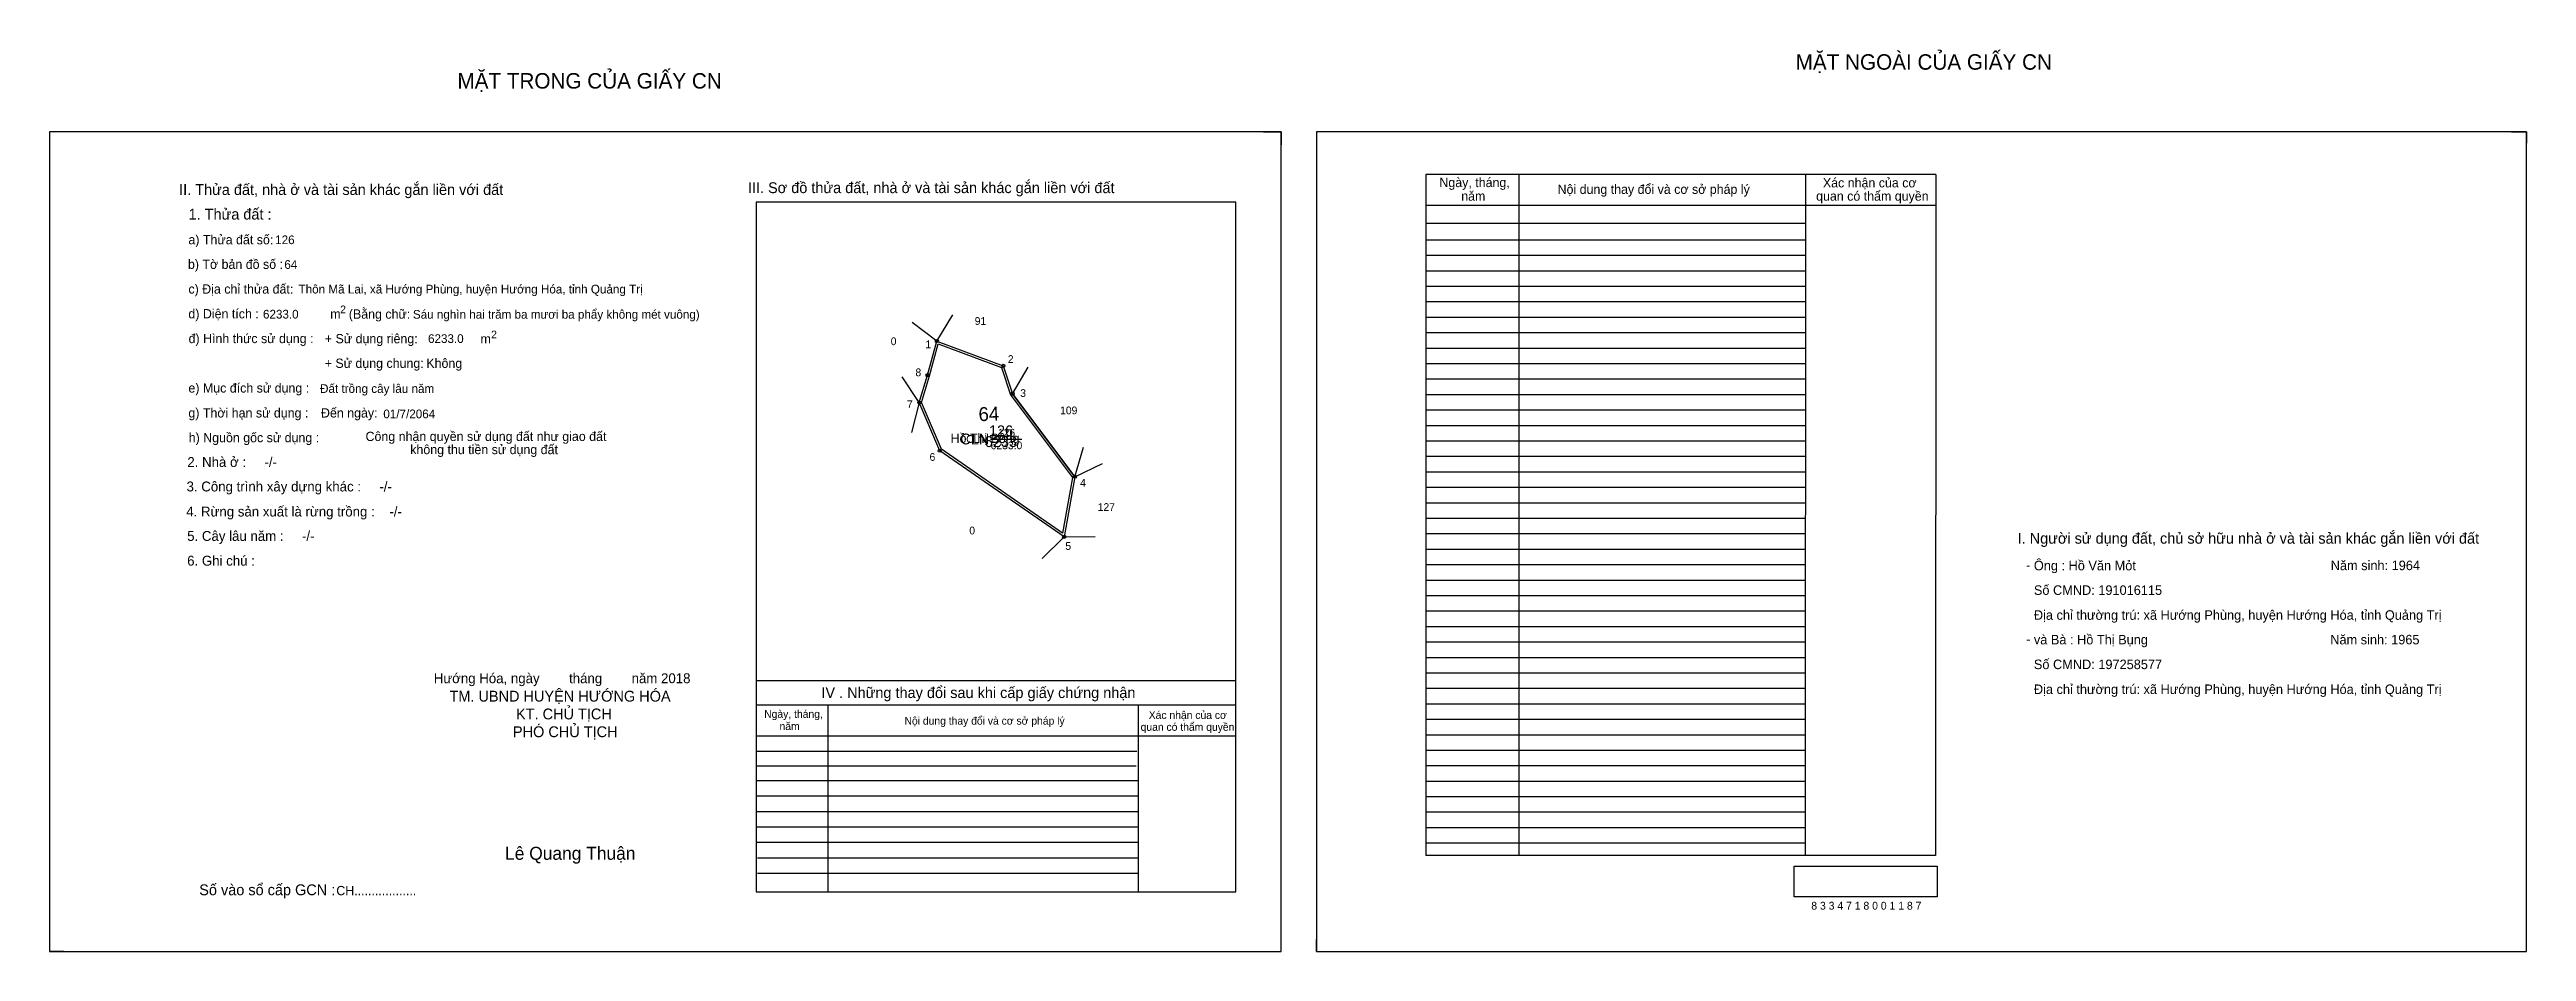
# Model space of a CAD drawing. Extents: x 530943 to 534450, y 1847103 to 1847687.
# Drawn here: x 532848 to 534450, y 1847103 to 1847687 of the extents above.
import ezdxf

# ---------------------------------------------------------------- set-up
doc = ezdxf.new("R2010")
doc.units = 0
for name, color, linetype in [('Default', 7, 'Continuous'), ('Level 10', 7, 'Continuous'), ('Level 11', 7, 'Continuous'), ('Level 13', 7, 'Continuous'), ('Level 2', 7, 'Continuous'), ('Level 27', 7, 'Continuous'), ('Level 3', 7, 'Continuous'), ('Level 36', 7, 'Continuous'), ('Level 4', 7, 'Continuous'), ('Level 5', 7, 'Continuous'), ('Level 55', 7, 'Continuous'), ('Level 6', 7, 'Continuous'), ('Level 7', 7, 'Continuous'), ('Level 8', 7, 'Continuous'), ('Level 9', 7, 'Continuous')]:
    doc.layers.add(name, color=color, linetype=linetype)

msp = doc.modelspace()

# ---------------------------------------------------------------- linework, layer by layer
at = {"layer": 'Level 10'}
for p, q in [((533633.2, 1847633.3), (533644.6, 1847633.3)), ((533644.6, 1847633.3), (533644.6, 1847624.9)), ((534440, 1847633.3), (534449.6, 1847633.3)), ((534449.6, 1847633.3), (534449.6, 1847625.9)), ((533423.9, 1847427.1), (533410.7, 1847458.3)), ((533511.2, 1847410.3), (533471, 1847464)), ((533504.3, 1847371.4), (533423.9, 1847427.1)), ((532848.4, 1847111.1), (532848.4, 1847103.3)), ((532857.6, 1847103.3), (532848.4, 1847103.3)), ((533667.4, 1847103.3), (533667.4, 1847111.1)), ((533667.4, 1847103.3), (533674.4, 1847103.3))]:
    msp.add_line(p, q, dxfattribs=at)
for points in [[(532848.4, 1847103.3), (533644.6, 1847103.3), (533644.6, 1847633.3), (532848.4, 1847633.3)], [(533667.4, 1847103.3), (534449.6, 1847103.3), (534449.6, 1847633.3), (533667.4, 1847633.3)], [(533511.2, 1847410.3), (533504.3, 1847371.4), (533423.9, 1847427.1), (533410.7, 1847458.3), (533416, 1847476), (533422, 1847498), (533465, 1847482), (533471, 1847464)], [(533509.7, 1847409.9), (533503.3, 1847373.8), (533425.1, 1847428.1), (533412.2, 1847458.4), (533417.3, 1847475.6), (533422.9, 1847496.2), (533463.9, 1847480.9), (533469.7, 1847463.3)]]:
    msp.add_lwpolyline(points, close=True, dxfattribs=at)
at = {"layer": 'Level 11'}
for centre in [(533422, 1847498), (533465, 1847482), (533416, 1847476), (533471, 1847464), (533410.7, 1847458.3), (533423.9, 1847427.1), (533511.2, 1847410.3), (533511.2, 1847410.3), (533504.3, 1847371.4)]:
    msp.add_circle(centre, 1, dxfattribs=at)
at = {"layer": 'Level 27'}
for p, q in [((533422, 1847498), (533432.4, 1847515.1)), ((533422, 1847498), (533406, 1847510)), ((533471, 1847464), (533481.1, 1847481.2)), ((533410.7, 1847458.3), (533399.7, 1847475)), ((533410.7, 1847458.3), (533405.6, 1847438.9)), ((533511.2, 1847410.3), (533516.8, 1847429.5)), ((533511.2, 1847410.3), (533529.2, 1847418.9)), ((533504.3, 1847371.4), (533490, 1847357.4)), ((533504.3, 1847371.4), (533524.3, 1847371.6))]:
    msp.add_line(p, q, dxfattribs=at)
at = {"layer": 'Level 6'}
msp.add_lwpolyline([(533976.3, 1847158.4), (534068.7, 1847158.4), (534068.7, 1847138.6), (533976.3, 1847138.6)], close=True, dxfattribs=at)
at = {"layer": 'Level 7'}
for p, q in [((533983.4, 1847563.3), (533738.2, 1847563.3)), ((533983.4, 1847553.3), (533738.2, 1847553.3)), ((533983.4, 1847543.3), (533738.2, 1847543.3)), ((533983.4, 1847533.3), (533738.2, 1847533.3)), ((533983.4, 1847523.3), (533738.2, 1847523.3)), ((533983.4, 1847513.3), (533738.2, 1847513.3)), ((533983.4, 1847503.3), (533738.2, 1847503.3)), ((533983.4, 1847493.3), (533738.2, 1847493.3)), ((533983.4, 1847483.3), (533738.2, 1847483.3)), ((533983.4, 1847473.3), (533738.2, 1847473.3)), ((533983.4, 1847463.3), (533738.2, 1847463.3)), ((533983.4, 1847453.3), (533738.2, 1847453.3)), ((533457.7, 1847434.7), (533469.6, 1847434.7)), ((533983.4, 1847443.3), (533738.2, 1847443.3)), ((533983.4, 1847433.3), (533738.2, 1847433.3)), ((533983.4, 1847423.3), (533738.2, 1847423.3)), ((533983.4, 1847413.3), (533738.2, 1847413.3)), ((533983.4, 1847403.3), (533738.2, 1847403.3)), ((533983.4, 1847393.3), (533738.2, 1847393.3)), ((533983.4, 1847383.3), (533738.2, 1847383.3)), ((533983.4, 1847373.3), (533738.2, 1847373.3)), ((533983.4, 1847363.3), (533738.2, 1847363.3)), ((533983.4, 1847353.3), (533738.2, 1847353.3)), ((533983.4, 1847343.3), (533738.2, 1847343.3)), ((533983.4, 1847333.3), (533738.2, 1847333.3)), ((533983.4, 1847323.3), (533738.2, 1847323.3)), ((533983.4, 1847313.3), (533738.2, 1847313.3)), ((533983.4, 1847303.3), (533738.2, 1847303.3)), ((533983.4, 1847293.3), (533738.2, 1847293.3)), ((533983.4, 1847283.3), (533738.2, 1847283.3)), ((533983.4, 1847273.3), (533738.2, 1847273.3)), ((533983.4, 1847263.3), (533738.2, 1847263.3)), ((533983.4, 1847253.3), (533738.2, 1847253.3)), ((533983.4, 1847243.3), (533738.2, 1847243.3)), ((533551.3, 1847232.6), (533305.2, 1847232.6)), ((533983.4, 1847233.3), (533738.2, 1847233.3)), ((533550.9, 1847223.2), (533305.2, 1847223.2)), ((533552.2, 1847213.7), (533305.2, 1847213.7)), ((533983.4, 1847223.3), (533738.2, 1847223.3)), ((533983.4, 1847213.3), (533738.2, 1847213.3)), ((533552.2, 1847203.7), (533305.2, 1847203.7)), ((533552.2, 1847193.7), (533305.2, 1847193.7)), ((533983.4, 1847203.3), (533738.2, 1847203.3)), ((533983.4, 1847193.3), (533738.2, 1847193.3)), ((533552.2, 1847183.7), (533305.2, 1847183.7)), ((533983.4, 1847183.3), (533738.2, 1847183.3)), ((533552.2, 1847173.7), (533305.2, 1847173.7)), ((533552.2, 1847163.7), (533306, 1847163.7)), ((533983.4, 1847173.3), (533738.2, 1847173.3)), ((533552.2, 1847153.7), (533306, 1847153.7))]:
    msp.add_line(p, q, dxfattribs=at)
at = {"layer": 'Level 8'}
for p, q in [((534067.8, 1847605.8), (533738.2, 1847605.8)), ((533738.2, 1847605.8), (533738.2, 1847165.3)), ((533798.2, 1847605.8), (533798.2, 1847165.3)), ((533983.5, 1847605.6), (533983.4, 1847165.3)), ((534067.8, 1847605.8), (534067.6, 1847165.3)), ((533615.2, 1847587.9), (533305.2, 1847587.9)), ((533305.2, 1847587.9), (533305.2, 1847141.9)), ((533615.2, 1847141.9), (533615.2, 1847587.9)), ((534067.8, 1847585.8), (533738.2, 1847585.8)), ((533983.4, 1847574), (533738.2, 1847574)), ((533615.2, 1847278.3), (533305.2, 1847278.3)), ((533615.2, 1847262.6), (533305.2, 1847262.6)), ((533351.5, 1847262.6), (533351.5, 1847141.9)), ((533552.2, 1847262.6), (533552.2, 1847141.9)), ((533615.2, 1847242.6), (533305.2, 1847242.6)), ((534067.6, 1847165.3), (533738.2, 1847165.3)), ((533305.2, 1847141.9), (533615.2, 1847141.9))]:
    msp.add_line(p, q, dxfattribs=at)
at = {"layer": 'Level 9'}
msp.add_line((533456.8, 1847434.7), (533476.9, 1847434.7), dxfattribs=at)

# ---------------------------------------------------------------- texts
at = {"layer": 'Default'}
for s, p in [('e) Mục đích sử dụng :', (532938.2, 1847464.7)), ('g) Thời hạn sử dụng :', (532938.2, 1847448.6)), ('Đến ngày:', (533023.9, 1847448.6)), ('h) Nguồn gốc sử dụng :', (532938.4, 1847432.6)), ('Công nhận quyền sử dụng đất như giao đất', (533052.7, 1847433.4)), ('không thu tiền sử dụng đất', (533081.6, 1847424.9))]:
    msp.add_text(s, height=6, dxfattribs=at).set_placement(p)
at = {"layer": 'Level 13'}
for s, p in [('CLN', (533441, 1847432.2)), ('6233.0', (533456.8, 1847428.1)), ('126', (533461.5, 1847436.3))]:
    msp.add_text(s, height=5, dxfattribs=at).set_placement(p)
at = {"layer": 'Level 2'}
msp.add_text('Hồ Thị Bồng', height=6, dxfattribs=at).set_placement((533430.9, 1847432.2))
at = {"layer": 'Level 3'}
msp.add_text('CLN', height=7, dxfattribs=at).set_placement((533437.2, 1847431.2))
at = {"layer": 'Level 36'}
for s, p in [('91', (533446.5, 1847508.5)), ('0', (533392.2, 1847495.4)), ('109', (533501.7, 1847450.7)), ('127', (533526, 1847388.2)), ('0', (533443, 1847373))]:
    msp.add_text(s, height=5, dxfattribs=at).set_placement(p)
at = {"layer": 'Level 4'}
msp.add_text('126', height=7, dxfattribs=at).set_placement((533455.7, 1847436.5))
at = {"layer": 'Level 5'}
msp.add_text('6233', height=7, dxfattribs=at).set_placement((533453, 1847429.5))
at = {"layer": 'Level 55'}
for s, height, p in [('1', 0.8, (533421.8, 1847498)), ('0', 0.22, (533421.9, 1847497.8)), ('91', 0.22, (533421.9, 1847497.8)), ('0', 0.22, (533421.9, 1847497.8)), ('2', 0.8, (533464.7, 1847482)), ('91', 0.22, (533464.9, 1847481.8)), ('8', 0.8, (533415.7, 1847476)), ('0', 0.22, (533415.9, 1847475.8)), ('0', 0.22, (533415.9, 1847475.8)), ('3', 0.8, (533470.8, 1847464)), ('7', 0.8, (533410.4, 1847458.3)), ('0', 0.22, (533410.6, 1847458.1)), ('0', 0.22, (533410.6, 1847458.1)), ('0', 0.22, (533410.6, 1847458.1)), ('0', 0.22, (533410.6, 1847458.1)), ('109', 0.22, (533470.8, 1847463.8)), ('91', 0.22, (533470.9, 1847463.8)), ('6', 0.8, (533423.7, 1847427.1)), ('0', 0.22, (533423.9, 1847426.9)), ('0', 0.22, (533423.9, 1847426.9)), ('4', 0.8, (533510.9, 1847410.3)), ('109', 0.22, (533511, 1847410)), ('127', 0.22, (533511, 1847410)), ('5', 0.8, (533504, 1847371.4)), ('127', 0.22, (533504.1, 1847371.2)), ('0', 0.22, (533504.2, 1847371.2)), ('0', 0.22, (533504.2, 1847371.2))]:
    msp.add_text(s, height=height, dxfattribs=at).set_placement(p)
at = {"layer": 'Level 6'}
for s, height, p in [('126', 5.63, (532994.3, 1847560.7)), ('64', 5.63, (533000.2, 1847544.7)), ('Thôn Mã Lai, xã Hướng Phùng, huyện Hướng Hóa, tỉnh Quảng Trị', 5.64, (533009.4, 1847528.8)), ('6233.0', 5.63, (532986.4, 1847512.6)), ('Sáu nghìn hai trăm ba mươi ba phẩy không mét vuông)', 5.632, (533083.3, 1847512.5)), ('6233.0', 5.63, (533093.1, 1847496.8)), ('Đất trồng cây lâu năm', 5.64, (533023.3, 1847464.5)), ('01/7/2064', 5.64, (533064.2, 1847448.1)), ('Ông : Hồ Văn Mỏt', 6.16, (534131.2, 1847349.8)), ('Năm sinh: 1964', 6.16, (534323.1, 1847349.9)), ('Số CMND: 191016115', 6.16, (534131.2, 1847333.9)), ('Địa chỉ thường trú: xã Hướng Phùng, huyện Hướng Hóa, tỉnh Quảng Trị', 6.16, (534131.2, 1847317.8)), ('và Bà : Hồ Thị Bụng', 6.16, (534131.2, 1847301.9)), ('Năm sinh: 1965', 6.16, (534322.8, 1847301.9)), ('Số CMND: 197258577', 6.16, (534131.2, 1847285.9)), ('Địa chỉ thường trú: xã Hướng Phùng, huyện Hướng Hóa, tỉnh Quảng Trị', 6.16, (534131.2, 1847269.8)), ('8 3 3 4 7 1 8 0 0 1 1 8 7', 5.04, (533987.3, 1847130.4))]:
    msp.add_text(s, height=height, dxfattribs=at).set_placement(p)
at = {"layer": 'Level 7'}
for s, height, p in [('MẶT TRONG CỦA GIẤY CN', 10, (533112.1, 1847661.3)), ('MẶT NGOÀI CỦA GIẤY CN', 10, (533977.2, 1847673.5)), ('II. Thửa đất, nhà ở và tài sản khác gắn liền với đất', 7, (532932.2, 1847592.5)), ('III. Sơ đồ thửa đất, nhà ở và tài sản khác gắn liền với đất', 7, (533299.9, 1847593.7)), ('Ngày, tháng,', 6, (533746.9, 1847597.6)), ('năm', 6, (533761, 1847588.8)), ('Nội dung thay đổi và cơ sở pháp lý', 6, (533823.3, 1847593.2)), (' quan có thẩm quyền', 6, (533988.2, 1847588.8)), ('Xác nhận của cơ', 6, (533994.8, 1847597.4)), ('1. Thửa đất :', 7, (532938.3, 1847576.6)), ('a) Thửa đất số:', 6, (532938.2, 1847560.6)), ('b) Tờ bản đồ số :', 6, (532937.9, 1847544.7)), ('c) Địa chỉ thửa đất:', 6, (532938.2, 1847528.7)), ('d) Diện tích :', 6, (532938.2, 1847512.7)), ('m', 6, (533029.9, 1847512.6)), ('2', 5, (533036.3, 1847516)), ('(Bằng chữ:', 6, (533041.9, 1847512.5)), ('đ) Hình thức sử dụng :', 6, (532938.3, 1847496.7)), ('+ Sử dụng riêng:', 6, (533026.4, 1847496.6)), ('m', 6, (533127, 1847496.5)), ('2', 5, (533133.9, 1847499.8)), ('+ Sử dụng chung:', 6, (533026.3, 1847480.7)), ('Không', 6, (533092, 1847480.7)), ('2. Nhà ở :     -/-', 6.4, (532937.5, 1847416.6)), ('3. Công trình xây dựng khác :     -/-', 6.4, (532937, 1847400.8)), ('4. Rừng sản xuất là rừng trồng :    -/-', 6.4, (532936.8, 1847384.6)), ('5. Cây lâu năm :     -/-', 6.4, (532937.4, 1847368.8)), ('I. Người sử dụng đất, chủ sở hữu nhà ở và tài sản khác gắn liền với đất', 7, (534120.7, 1847367)), ('6. Ghi chú :', 6.4, (532937.4, 1847352.8)), ('-', 6.4, (534126.1, 1847350)), ('-', 6.4, (534126.2, 1847302.1)), ('Hướng Hóa, ngày        tháng        năm 2018', 6.4, (533096.8, 1847276.8)), ('TM. UBND HUYỆN HƯỚNG HÓA', 7, (533107, 1847264.9)), ('IV . Những thay đổi sau khi cấp giấy chứng nhận', 7, (533347.4, 1847267.2)), ('KT. CHỦ TỊCH', 7, (533150, 1847253.4)), ('Ngày, tháng,', 5, (533310.4, 1847254.4)), ('Xác nhận của cơ', 5, (533559, 1847253.7)), ('PHÓ CHỦ TỊCH', 7, (533148, 1847241.9)), ('năm', 5, (533320.3, 1847246.5)), ('Nội dung thay đổi và cơ sở pháp lý', 5, (533401.1, 1847250)), (' quan có thẩm quyền', 5, (533551.9, 1847246)), ('Lê Quang Thuận', 8.4, (533142.9, 1847162.6)), ('Số vào sổ cấp GCN :', 7, (532945.2, 1847139.7)), ('CH..................', 6, (533033.8, 1847139.7))]:
    msp.add_text(s, height=height, dxfattribs=at).set_placement(p)
msp.add_text('64', height=9, rotation=2, dxfattribs=at).set_placement((533449.1, 1847446.2))
at = {"layer": 'Level 9'}
for s, p in [('1', (533414.6, 1847493.4)), ('2', (533467.9, 1847483.9)), ('8', (533408.2, 1847475.3)), ('3', (533475.9, 1847461.9)), ('7', (533402.7, 1847454.7)), ('6', (533417.3, 1847420.6)), ('4', (533514.6, 1847403.9)), ('5', (533505.1, 1847363))]:
    msp.add_text(s, height=5, dxfattribs=at).set_placement(p)

doc.saveas('drawing.dxf')
